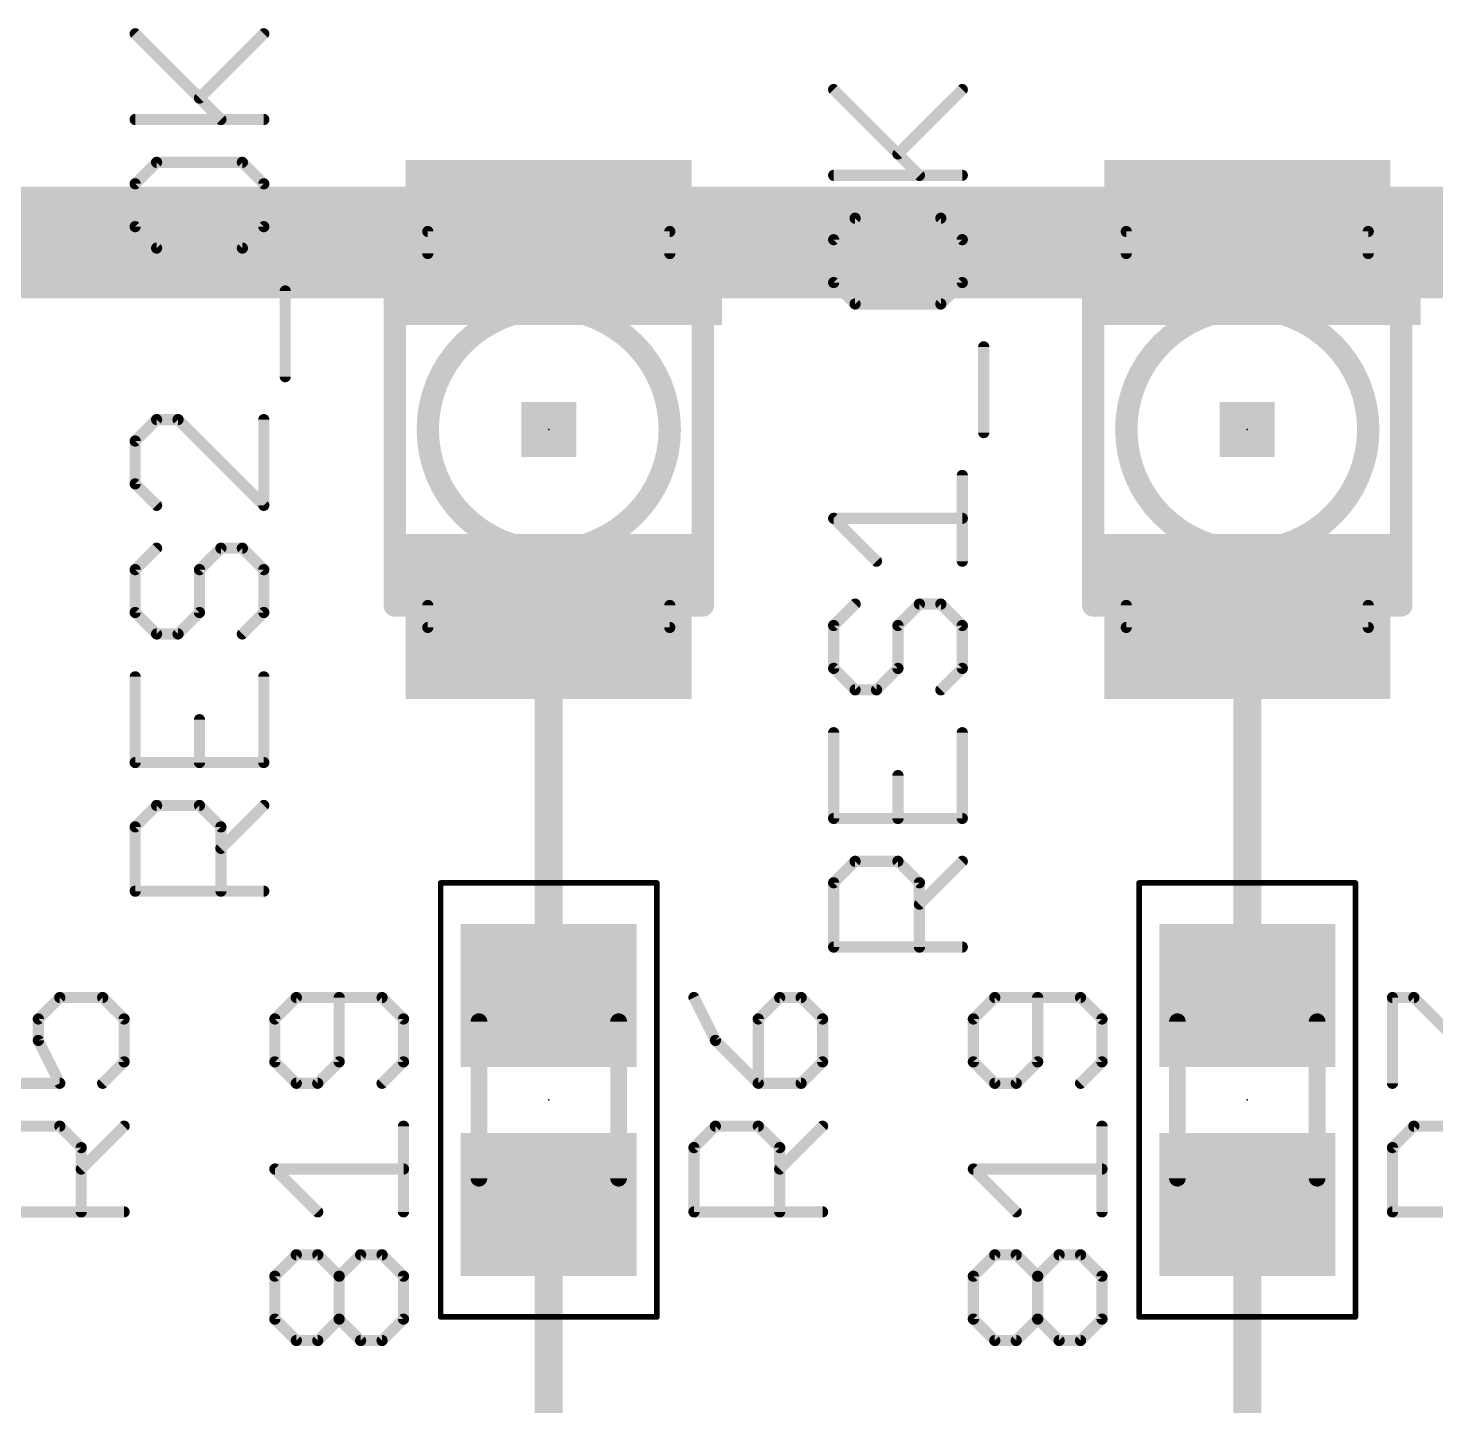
# Model space of a CAD drawing. Extents: x 2.5 to 78.6, y 0 to 52.1.
# Drawn here: x 23.46 to 36.26, y 11.95 to 24.48 of the extents above; entities that cross this region are included whole.
import ezdxf

# ---------------------------------------------------------------- set-up
doc = ezdxf.new("R2010")
doc.units = 0
for name, color, linetype in [('1', 22, 'CONTINUOUS'), ('21', 253, 'CONTINUOUS'), ('23', 7, 'CONTINUOUS'), ('25', 253, 'CONTINUOUS'), ('27', 253, 'CONTINUOUS'), ('39', 22, 'CONTINUOUS'), ('51', 253, 'CONTINUOUS')]:
    doc.layers.add(name, color=color, linetype=linetype)

# ---------------------------------------------------------------- blocks, each defined once
blk = doc.blocks.new('RECT')
blk.add_solid([(-0.5, -0.5), (0.5, -0.5), (-0.5, 0.5), (0.5, 0.5)])

msp = doc.modelspace()

# ---------------------------------------------------------------- linework, layer by layer
at = {"layer": '1'}
for points, const_width in [([(28.194, 22.528), (21.844, 22.528)], 1.016), ([(34.544, 22.528), (28.194, 22.528)], 1.016), ([(40.894, 22.528), (34.544, 22.528)], 1.016), ([(28.194, 19.128), (28.194, 15.682)], 0.254), ([(34.544, 19.128), (34.544, 15.682)], 0.254), ([(28.194, 13.782), (28.194, 9.652)], 0.254), ([(34.544, 13.782), (34.544, 9.652)], 0.254)]:
    msp.add_lwpolyline(points, dxfattribs=dict(at, const_width=const_width))
for points, const_width in [([(28.194, 22.782, 1), (28.194, 22.274)], 0.508), ([(28.194, 22.274, 1), (28.194, 22.782)], 0.508), ([(34.544, 22.782, 1), (34.544, 22.274)], 0.508), ([(34.544, 22.274, 1), (34.544, 22.782)], 0.508), ([(28.2575, 19.128, 1), (28.1305, 19.128)], 0.127), ([(34.6075, 19.128, 1), (34.4805, 19.128)], 0.127), ([(28.1305, 15.682, 1), (28.2575, 15.682)], 0.127), ([(34.4805, 15.682, 1), (34.6075, 15.682)], 0.127), ([(28.2575, 13.782, 1), (28.1305, 13.782)], 0.127), ([(34.6075, 13.782, 1), (34.4805, 13.782)], 0.127)]:
    msp.add_lwpolyline(points, format="xyb", dxfattribs=dict(at, const_width=const_width))
at = {"layer": '23'}
for p in [(28.194, 20.828), (34.544, 20.828), (28.194, 14.732), (34.544, 14.732)]:
    msp.add_point(p, dxfattribs=at)
at = {"layer": '25', "const_width": 0.1016}
for points in [[(25.2134, 23.6464), (24.4338, 24.426)], [(25.0185, 23.8413), (25.6032, 24.426)], [(31.5634, 23.1384), (30.7838, 23.918)], [(31.3685, 23.3333), (31.9532, 23.918)], [(24.4338, 23.6464), (25.6032, 23.6464)], [(24.6287, 23.2566), (24.4338, 23.0617)], [(25.4083, 23.2566), (24.6287, 23.2566)], [(25.6032, 23.0617), (25.4083, 23.2566)], [(30.7838, 23.1384), (31.9532, 23.1384)], [(24.4338, 23.0617), (24.4338, 22.6719)], [(25.6032, 22.6719), (25.6032, 23.0617)], [(30.9787, 22.7486), (30.7838, 22.5537)], [(31.7583, 22.7486), (30.9787, 22.7486)], [(31.9532, 22.5537), (31.7583, 22.7486)], [(24.4338, 22.6719), (24.6287, 22.477)], [(25.4083, 22.477), (25.6032, 22.6719)], [(24.6287, 22.477), (25.4083, 22.477)], [(30.7838, 22.5537), (30.7838, 22.1639)], [(31.9532, 22.1639), (31.9532, 22.5537)], [(30.7838, 22.1639), (30.9787, 21.969)], [(31.7583, 21.969), (31.9532, 22.1639)], [(25.7981, 21.3076), (25.7981, 22.0872)], [(30.9787, 21.969), (31.7583, 21.969)], [(32.1481, 20.7996), (32.1481, 21.5792)], [(24.6287, 20.9178), (24.4338, 20.7229)], [(24.8236, 20.9178), (24.6287, 20.9178)], [(25.6032, 20.1382), (24.8236, 20.9178)], [(25.6032, 20.9178), (25.6032, 20.1382)], [(24.4338, 20.7229), (24.4338, 20.3331)], [(24.4338, 20.3331), (24.6287, 20.1382)], [(31.9532, 19.6302), (31.9532, 20.4098)], [(31.1736, 19.6302), (30.7838, 20.02)], [(30.7838, 20.02), (31.9532, 20.02)], [(24.6287, 19.7484), (24.4338, 19.5535)], [(25.0185, 19.5535), (25.2134, 19.7484)], [(25.2134, 19.7484), (25.4083, 19.7484)], [(25.4083, 19.7484), (25.6032, 19.5535)], [(24.4338, 19.5535), (24.4338, 19.1637)], [(25.0185, 19.1637), (25.0185, 19.5535)], [(25.6032, 19.5535), (25.6032, 19.1637)], [(24.4338, 19.1637), (24.6287, 18.9688)], [(24.8236, 18.9688), (25.0185, 19.1637)], [(25.6032, 19.1637), (25.4083, 18.9688)], [(30.9787, 19.2404), (30.7838, 19.0455)], [(31.3685, 19.0455), (31.5634, 19.2404)], [(31.5634, 19.2404), (31.7583, 19.2404)], [(31.7583, 19.2404), (31.9532, 19.0455)], [(30.7838, 19.0455), (30.7838, 18.6557)], [(31.3685, 18.6557), (31.3685, 19.0455)], [(31.9532, 19.0455), (31.9532, 18.6557)], [(24.6287, 18.9688), (24.8236, 18.9688)], [(30.7838, 18.6557), (30.9787, 18.4608)], [(31.1736, 18.4608), (31.3685, 18.6557)], [(31.9532, 18.6557), (31.7583, 18.4608)], [(24.4338, 18.579), (24.4338, 17.7994)], [(25.6032, 17.7994), (25.6032, 18.579)], [(30.9787, 18.4608), (31.1736, 18.4608)], [(25.0185, 17.7994), (25.0185, 18.1892)], [(30.7838, 18.071), (30.7838, 17.2914)], [(31.9532, 17.2914), (31.9532, 18.071)], [(24.4338, 17.7994), (25.6032, 17.7994)], [(31.3685, 17.2914), (31.3685, 17.6812)], [(24.4338, 17.2147), (24.6287, 17.4096)], [(24.6287, 17.4096), (25.0185, 17.4096)], [(25.0185, 17.4096), (25.2134, 17.2147)], [(25.2134, 17.0198), (25.6032, 17.4096)], [(30.7838, 17.2914), (31.9532, 17.2914)], [(24.4338, 16.63), (24.4338, 17.2147)], [(25.2134, 17.2147), (25.2134, 16.63)], [(30.7838, 16.7067), (30.9787, 16.9016)], [(30.9787, 16.9016), (31.3685, 16.9016)], [(31.3685, 16.9016), (31.5634, 16.7067)], [(31.5634, 16.5118), (31.9532, 16.9016)], [(25.6032, 16.63), (24.4338, 16.63)], [(30.7838, 16.122), (30.7838, 16.7067)], [(31.5634, 16.7067), (31.5634, 16.122)], [(31.9532, 16.122), (30.7838, 16.122)], [(23.5536, 15.4681), (23.7485, 15.663)], [(23.7485, 15.663), (24.1383, 15.663)], [(24.1383, 15.663), (24.3332, 15.4681)], [(29.5138, 15.663), (29.7087, 15.2732)], [(30.2934, 15.663), (30.0985, 15.4681)], [(30.4883, 15.663), (30.2934, 15.663)], [(30.6832, 15.4681), (30.4883, 15.663)], [(35.8638, 14.8834), (35.8638, 15.663)], [(35.8638, 15.663), (36.0587, 15.663)], [(36.0587, 15.663), (36.8383, 14.8834)], [(23.5536, 15.2732), (23.5536, 15.4681)], [(24.3332, 15.4681), (24.3332, 15.0783)], [(30.0985, 15.4681), (30.0985, 14.8834)], [(30.6832, 15.0783), (30.6832, 15.4681)], [(23.7485, 14.8834), (23.5536, 15.2732)], [(29.7087, 15.2732), (30.0985, 14.8834)], [(24.3332, 15.0783), (24.1383, 14.8834)], [(30.4883, 14.8834), (30.6832, 15.0783)], [(23.1638, 14.8834), (23.7485, 14.8834)], [(30.0985, 14.8834), (30.4883, 14.8834)], [(23.3587, 14.4936), (23.7485, 14.4936)], [(23.7485, 14.4936), (23.9434, 14.2987)], [(23.9434, 14.1038), (24.3332, 14.4936)], [(29.5138, 14.2987), (29.7087, 14.4936)], [(29.7087, 14.4936), (30.0985, 14.4936)], [(30.0985, 14.4936), (30.2934, 14.2987)], [(30.2934, 14.1038), (30.6832, 14.4936)], [(35.8638, 14.2987), (36.0587, 14.4936)], [(36.0587, 14.4936), (36.4485, 14.4936)], [(23.9434, 14.2987), (23.9434, 13.714)], [(29.5138, 13.714), (29.5138, 14.2987)], [(30.2934, 14.2987), (30.2934, 13.714)], [(35.8638, 13.714), (35.8638, 14.2987)], [(24.3332, 13.714), (23.1638, 13.714)], [(30.6832, 13.714), (29.5138, 13.714)], [(37.0332, 13.714), (35.8638, 13.714)]]:
    msp.add_lwpolyline(points, dxfattribs=at)
at = {"layer": '25', "const_width": 0.0508}
for points in [[(24.4518, 24.4439, 1), (24.4158, 24.408)], [(25.6212, 24.408, 1), (25.5852, 24.4439)], [(30.8018, 23.9359, 1), (30.7658, 23.9)], [(31.9712, 23.9, 1), (31.9352, 23.9359)], [(25.0005, 23.8592, 1), (25.0365, 23.8233)], [(24.4338, 23.6718, 1), (24.4338, 23.621)], [(25.1954, 23.6284, 1), (25.2314, 23.6643)], [(25.6032, 23.621, 1), (25.6032, 23.6718)], [(24.6287, 23.282, 1), (24.6287, 23.2312)], [(24.6467, 23.2386, 1), (24.6107, 23.2745)], [(25.4263, 23.2745, 1), (25.3903, 23.2386)], [(25.4083, 23.2312, 1), (25.4083, 23.282)], [(31.3505, 23.3512, 1), (31.3865, 23.3153)], [(30.7838, 23.1638, 1), (30.7838, 23.113)], [(31.5454, 23.1204, 1), (31.5814, 23.1563)], [(31.9532, 23.113, 1), (31.9532, 23.1638)], [(24.4592, 23.0617, 1), (24.4084, 23.0617)], [(24.4158, 23.0796, 1), (24.4518, 23.0437)], [(25.6286, 23.0617, 1), (25.5778, 23.0617)], [(25.5852, 23.0437, 1), (25.6212, 23.0796)], [(30.9787, 22.774, 1), (30.9787, 22.7232)], [(30.9967, 22.7306, 1), (30.9607, 22.7665)], [(31.7763, 22.7665, 1), (31.7403, 22.7306)], [(31.7583, 22.7232, 1), (31.7583, 22.774)], [(24.4518, 22.6898, 1), (24.4158, 22.6539)], [(24.4084, 22.6719, 1), (24.4592, 22.6719)], [(25.5778, 22.6719, 1), (25.6286, 22.6719)], [(25.6212, 22.6539, 1), (25.5852, 22.6898)], [(24.6287, 22.5024, 1), (24.6287, 22.4516)], [(25.4083, 22.4516, 1), (25.4083, 22.5024)], [(30.8092, 22.5537, 1), (30.7584, 22.5537)], [(30.7658, 22.5716, 1), (30.8018, 22.5357)], [(31.9786, 22.5537, 1), (31.9278, 22.5537)], [(31.9352, 22.5357, 1), (31.9712, 22.5716)], [(24.6107, 22.459, 1), (24.6467, 22.495)], [(25.3903, 22.495, 1), (25.4263, 22.459)], [(30.8018, 22.1818, 1), (30.7658, 22.1459)], [(30.7584, 22.1639, 1), (30.8092, 22.1639)], [(31.9278, 22.1639, 1), (31.9786, 22.1639)], [(31.9712, 22.1459, 1), (31.9352, 22.1818)], [(25.8235, 22.0872, 1), (25.7727, 22.0872)], [(30.9787, 21.9944, 1), (30.9787, 21.9436)], [(30.9607, 21.951, 1), (30.9967, 21.987)], [(31.7403, 21.987, 1), (31.7763, 21.951)], [(31.7583, 21.9436, 1), (31.7583, 21.9944)], [(32.1735, 21.5792, 1), (32.1227, 21.5792)], [(25.7727, 21.3076, 1), (25.8235, 21.3076)], [(24.6287, 20.9432, 1), (24.6287, 20.8924)], [(24.6467, 20.8998, 1), (24.6107, 20.9358)], [(24.8416, 20.9358, 1), (24.8056, 20.8998)], [(24.8236, 20.8924, 1), (24.8236, 20.9432)], [(25.6286, 20.9178, 1), (25.5778, 20.9178)], [(24.4158, 20.7409, 1), (24.4518, 20.7049)], [(24.4592, 20.7229, 1), (24.4084, 20.7229)], [(32.1227, 20.7996, 1), (32.1735, 20.7996)], [(24.4518, 20.3511, 1), (24.4158, 20.3151)], [(24.4084, 20.3331, 1), (24.4592, 20.3331)], [(31.9786, 20.4098, 1), (31.9278, 20.4098)], [(24.6107, 20.1202, 1), (24.6467, 20.1562)], [(25.5778, 20.1382, 1), (25.6286, 20.1382)], [(25.5852, 20.1202, 1), (25.6212, 20.1562)], [(30.8018, 20.038, 1), (30.7658, 20.002)], [(30.7838, 20.0454, 1), (30.7838, 19.9946)], [(31.9532, 19.9946, 1), (31.9532, 20.0454)], [(24.6467, 19.7304, 1), (24.6107, 19.7664)], [(25.2134, 19.7738, 1), (25.2134, 19.723)], [(25.2314, 19.7304, 1), (25.1954, 19.7664)], [(25.4263, 19.7664, 1), (25.3903, 19.7304)], [(25.4083, 19.723, 1), (25.4083, 19.7738)], [(24.4158, 19.5715, 1), (24.4518, 19.5355)], [(24.4592, 19.5535, 1), (24.4084, 19.5535)], [(25.0005, 19.5715, 1), (25.0365, 19.5355)], [(25.0439, 19.5535, 1), (24.9931, 19.5535)], [(25.6286, 19.5535, 1), (25.5778, 19.5535)], [(25.5852, 19.5355, 1), (25.6212, 19.5715)], [(31.1556, 19.6122, 1), (31.1916, 19.6482)], [(31.9278, 19.6302, 1), (31.9786, 19.6302)], [(24.4518, 19.1817, 1), (24.4158, 19.1457)], [(25.0365, 19.1457, 1), (25.0005, 19.1817)], [(25.6212, 19.1457, 1), (25.5852, 19.1817)], [(30.9967, 19.2224, 1), (30.9607, 19.2584)], [(31.5634, 19.2658, 1), (31.5634, 19.215)], [(31.5814, 19.2224, 1), (31.5454, 19.2584)], [(31.7763, 19.2584, 1), (31.7403, 19.2224)], [(31.7583, 19.215, 1), (31.7583, 19.2658)], [(24.4084, 19.1637, 1), (24.4592, 19.1637)], [(24.9931, 19.1637, 1), (25.0439, 19.1637)], [(25.5778, 19.1637, 1), (25.6286, 19.1637)], [(30.7658, 19.0635, 1), (30.8018, 19.0275)], [(30.8092, 19.0455, 1), (30.7584, 19.0455)], [(31.3505, 19.0635, 1), (31.3865, 19.0275)], [(31.3939, 19.0455, 1), (31.3431, 19.0455)], [(31.9786, 19.0455, 1), (31.9278, 19.0455)], [(31.9352, 19.0275, 1), (31.9712, 19.0635)], [(24.6287, 18.9942, 1), (24.6287, 18.9434)], [(24.6107, 18.9508, 1), (24.6467, 18.9868)], [(24.8056, 18.9868, 1), (24.8416, 18.9508)], [(24.8236, 18.9434, 1), (24.8236, 18.9942)], [(25.3903, 18.9868, 1), (25.4263, 18.9508)], [(30.8018, 18.6737, 1), (30.7658, 18.6377)], [(31.3865, 18.6377, 1), (31.3505, 18.6737)], [(31.9712, 18.6377, 1), (31.9352, 18.6737)], [(24.4592, 18.579, 1), (24.4084, 18.579)], [(25.6286, 18.579, 1), (25.5778, 18.579)], [(30.7584, 18.6557, 1), (30.8092, 18.6557)], [(31.3431, 18.6557, 1), (31.3939, 18.6557)], [(31.9278, 18.6557, 1), (31.9786, 18.6557)], [(30.9787, 18.4862, 1), (30.9787, 18.4354)], [(30.9607, 18.4428, 1), (30.9967, 18.4788)], [(31.1556, 18.4788, 1), (31.1916, 18.4428)], [(31.1736, 18.4354, 1), (31.1736, 18.4862)], [(31.7403, 18.4788, 1), (31.7763, 18.4428)], [(25.0439, 18.1892, 1), (24.9931, 18.1892)], [(30.8092, 18.071, 1), (30.7584, 18.071)], [(31.9786, 18.071, 1), (31.9278, 18.071)], [(24.4338, 17.8248, 1), (24.4338, 17.774)], [(24.4084, 17.7994, 1), (24.4592, 17.7994)], [(24.9931, 17.7994, 1), (25.0439, 17.7994)], [(25.5778, 17.7994, 1), (25.6286, 17.7994)], [(25.6032, 17.774, 1), (25.6032, 17.8248)], [(31.3939, 17.6812, 1), (31.3431, 17.6812)], [(24.6287, 17.435, 1), (24.6287, 17.3842)], [(24.6467, 17.3916, 1), (24.6107, 17.4276)], [(25.0365, 17.4276, 1), (25.0005, 17.3916)], [(25.0185, 17.3842, 1), (25.0185, 17.435)], [(25.6212, 17.3916, 1), (25.5852, 17.4276)], [(30.7838, 17.3168, 1), (30.7838, 17.266)], [(30.7584, 17.2914, 1), (30.8092, 17.2914)], [(31.3431, 17.2914, 1), (31.3939, 17.2914)], [(31.9278, 17.2914, 1), (31.9786, 17.2914)], [(31.9532, 17.266, 1), (31.9532, 17.3168)], [(24.4158, 17.2327, 1), (24.4518, 17.1967)], [(24.4592, 17.2147, 1), (24.4084, 17.2147)], [(25.2388, 17.2147, 1), (25.188, 17.2147)], [(25.1954, 17.1967, 1), (25.2314, 17.2327)], [(25.1954, 17.0378, 1), (25.2314, 17.0018)], [(30.9787, 16.927, 1), (30.9787, 16.8762)], [(30.9967, 16.8836, 1), (30.9607, 16.9196)], [(31.3865, 16.9196, 1), (31.3505, 16.8836)], [(31.3685, 16.8762, 1), (31.3685, 16.927)], [(31.9712, 16.8836, 1), (31.9352, 16.9196)], [(24.4338, 16.6554, 1), (24.4338, 16.6046)], [(24.4084, 16.63, 1), (24.4592, 16.63)], [(25.188, 16.63, 1), (25.2388, 16.63)], [(25.6032, 16.6046, 1), (25.6032, 16.6554)], [(30.7658, 16.7247, 1), (30.8018, 16.6887)], [(30.8092, 16.7067, 1), (30.7584, 16.7067)], [(31.5888, 16.7067, 1), (31.538, 16.7067)], [(31.5454, 16.6887, 1), (31.5814, 16.7247)], [(31.5454, 16.5298, 1), (31.5814, 16.4938)], [(30.7838, 16.1474, 1), (30.7838, 16.0966)], [(30.7584, 16.122, 1), (30.8092, 16.122)], [(31.538, 16.122, 1), (31.5888, 16.122)], [(31.9532, 16.0966, 1), (31.9532, 16.1474)], [(23.7485, 15.6884, 1), (23.7485, 15.6376)], [(23.7665, 15.645, 1), (23.7305, 15.681)], [(24.1563, 15.681, 1), (24.1203, 15.645)], [(24.1383, 15.6376, 1), (24.1383, 15.6884)], [(29.5365, 15.6744, 1), (29.4911, 15.6516)], [(30.2934, 15.6884, 1), (30.2934, 15.6376)], [(30.3114, 15.645, 1), (30.2754, 15.681)], [(30.5063, 15.681, 1), (30.4703, 15.645)], [(30.4883, 15.6376, 1), (30.4883, 15.6884)], [(35.8892, 15.663, 1), (35.8384, 15.663)], [(35.8638, 15.6884, 1), (35.8638, 15.6376)], [(36.0767, 15.681, 1), (36.0407, 15.645)], [(36.0587, 15.6376, 1), (36.0587, 15.6884)], [(23.5356, 15.4861, 1), (23.5716, 15.4501)], [(23.579, 15.4681, 1), (23.5282, 15.4681)], [(24.3586, 15.4681, 1), (24.3078, 15.4681)], [(24.3152, 15.4501, 1), (24.3512, 15.4861)], [(30.0805, 15.4861, 1), (30.1165, 15.4501)], [(30.1239, 15.4681, 1), (30.0731, 15.4681)], [(30.7086, 15.4681, 1), (30.6578, 15.4681)], [(30.6652, 15.4501, 1), (30.7012, 15.4861)], [(23.5763, 15.2846, 1), (23.5309, 15.2618)], [(23.5282, 15.2732, 1), (23.579, 15.2732)], [(29.7267, 15.2912, 1), (29.6907, 15.2552)], [(29.686, 15.2618, 1), (29.7314, 15.2846)], [(24.3078, 15.0783, 1), (24.3586, 15.0783)], [(24.3512, 15.0603, 1), (24.3152, 15.0963)], [(30.6578, 15.0783, 1), (30.7086, 15.0783)], [(30.7012, 15.0603, 1), (30.6652, 15.0963)], [(23.7258, 14.872, 1), (23.7712, 14.8948)], [(23.7485, 14.858, 1), (23.7485, 14.9088)], [(24.1203, 14.9014, 1), (24.1563, 14.8654)], [(30.0985, 14.9088, 1), (30.0985, 14.858)], [(30.0731, 14.8834, 1), (30.1239, 14.8834)], [(30.0805, 14.8654, 1), (30.1165, 14.9014)], [(30.4703, 14.9014, 1), (30.5063, 14.8654)], [(30.4883, 14.858, 1), (30.4883, 14.9088)], [(35.8384, 14.8834, 1), (35.8892, 14.8834)], [(23.7665, 14.5116, 1), (23.7305, 14.4756)], [(23.7485, 14.4682, 1), (23.7485, 14.519)], [(24.3512, 14.4756, 1), (24.3152, 14.5116)], [(29.7087, 14.519, 1), (29.7087, 14.4682)], [(29.7267, 14.4756, 1), (29.6907, 14.5116)], [(30.1165, 14.5116, 1), (30.0805, 14.4756)], [(30.0985, 14.4682, 1), (30.0985, 14.519)], [(30.7012, 14.4756, 1), (30.6652, 14.5116)], [(36.0587, 14.519, 1), (36.0587, 14.4682)], [(36.0767, 14.4756, 1), (36.0407, 14.5116)], [(23.9688, 14.2987, 1), (23.918, 14.2987)], [(23.9254, 14.2807, 1), (23.9614, 14.3167)], [(29.4958, 14.3167, 1), (29.5318, 14.2807)], [(29.5392, 14.2987, 1), (29.4884, 14.2987)], [(30.3188, 14.2987, 1), (30.268, 14.2987)], [(30.2754, 14.2807, 1), (30.3114, 14.3167)], [(35.8458, 14.3167, 1), (35.8818, 14.2807)], [(35.8892, 14.2987, 1), (35.8384, 14.2987)], [(23.9254, 14.1218, 1), (23.9614, 14.0858)], [(30.2754, 14.1218, 1), (30.3114, 14.0858)], [(23.918, 13.714, 1), (23.9688, 13.714)], [(24.3332, 13.6886, 1), (24.3332, 13.7394)], [(29.5138, 13.7394, 1), (29.5138, 13.6886)], [(29.4884, 13.714, 1), (29.5392, 13.714)], [(30.268, 13.714, 1), (30.3188, 13.714)], [(30.6832, 13.6886, 1), (30.6832, 13.7394)], [(35.8638, 13.7394, 1), (35.8638, 13.6886)], [(35.8384, 13.714, 1), (35.8892, 13.714)]]:
    msp.add_lwpolyline(points, format="xyb", dxfattribs=at)
at = {"layer": '27', "const_width": 0.1016}
for points in [[(25.8987, 15.663), (25.7038, 15.4681)], [(26.6783, 15.663), (25.8987, 15.663)], [(26.2885, 15.0783), (26.2885, 15.663)], [(26.8732, 15.4681), (26.6783, 15.663)], [(32.2487, 15.663), (32.0538, 15.4681)], [(33.0283, 15.663), (32.2487, 15.663)], [(32.6385, 15.0783), (32.6385, 15.663)], [(33.2232, 15.4681), (33.0283, 15.663)], [(25.7038, 15.4681), (25.7038, 15.0783)], [(26.8732, 15.0783), (26.8732, 15.4681)], [(32.0538, 15.4681), (32.0538, 15.0783)], [(33.2232, 15.0783), (33.2232, 15.4681)], [(25.7038, 15.0783), (25.8987, 14.8834)], [(26.0936, 14.8834), (26.2885, 15.0783)], [(26.6783, 14.8834), (26.8732, 15.0783)], [(32.0538, 15.0783), (32.2487, 14.8834)], [(32.4436, 14.8834), (32.6385, 15.0783)], [(33.0283, 14.8834), (33.2232, 15.0783)], [(25.8987, 14.8834), (26.0936, 14.8834)], [(32.2487, 14.8834), (32.4436, 14.8834)], [(26.8732, 13.714), (26.8732, 14.4936)], [(33.2232, 13.714), (33.2232, 14.4936)], [(26.0936, 13.714), (25.7038, 14.1038)], [(25.7038, 14.1038), (26.8732, 14.1038)], [(32.4436, 13.714), (32.0538, 14.1038)], [(32.0538, 14.1038), (33.2232, 14.1038)], [(25.7038, 13.1293), (25.8987, 13.3242)], [(25.8987, 13.3242), (26.0936, 13.3242)], [(26.0936, 13.3242), (26.2885, 13.1293)], [(26.2885, 13.1293), (26.4834, 13.3242)], [(26.4834, 13.3242), (26.6783, 13.3242)], [(26.6783, 13.3242), (26.8732, 13.1293)], [(32.0538, 13.1293), (32.2487, 13.3242)], [(32.2487, 13.3242), (32.4436, 13.3242)], [(32.4436, 13.3242), (32.6385, 13.1293)], [(32.6385, 13.1293), (32.8334, 13.3242)], [(32.8334, 13.3242), (33.0283, 13.3242)], [(33.0283, 13.3242), (33.2232, 13.1293)], [(25.7038, 12.7395), (25.7038, 13.1293)], [(26.2885, 12.7395), (26.2885, 13.1293)], [(26.8732, 13.1293), (26.8732, 12.7395)], [(32.0538, 12.7395), (32.0538, 13.1293)], [(32.6385, 12.7395), (32.6385, 13.1293)], [(33.2232, 13.1293), (33.2232, 12.7395)], [(25.8987, 12.5446), (25.7038, 12.7395)], [(26.2885, 12.7395), (26.0936, 12.5446)], [(26.4834, 12.5446), (26.2885, 12.7395)], [(26.8732, 12.7395), (26.6783, 12.5446)], [(32.2487, 12.5446), (32.0538, 12.7395)], [(32.6385, 12.7395), (32.4436, 12.5446)], [(32.8334, 12.5446), (32.6385, 12.7395)], [(33.2232, 12.7395), (33.0283, 12.5446)], [(26.0936, 12.5446), (25.8987, 12.5446)], [(26.6783, 12.5446), (26.4834, 12.5446)], [(32.4436, 12.5446), (32.2487, 12.5446)], [(33.0283, 12.5446), (32.8334, 12.5446)]]:
    msp.add_lwpolyline(points, dxfattribs=at)
at = {"layer": '27', "const_width": 0.0508}
for points in [[(25.8987, 15.6884, 1), (25.8987, 15.6376)], [(25.9167, 15.645, 1), (25.8807, 15.681)], [(26.3139, 15.663, 1), (26.2631, 15.663)], [(26.6963, 15.681, 1), (26.6603, 15.645)], [(26.6783, 15.6376, 1), (26.6783, 15.6884)], [(32.2487, 15.6884, 1), (32.2487, 15.6376)], [(32.2667, 15.645, 1), (32.2307, 15.681)], [(32.6639, 15.663, 1), (32.6131, 15.663)], [(33.0463, 15.681, 1), (33.0103, 15.645)], [(33.0283, 15.6376, 1), (33.0283, 15.6884)], [(25.6858, 15.4861, 1), (25.7218, 15.4501)], [(25.7292, 15.4681, 1), (25.6784, 15.4681)], [(26.8986, 15.4681, 1), (26.8478, 15.4681)], [(26.8552, 15.4501, 1), (26.8912, 15.4861)], [(32.0358, 15.4861, 1), (32.0718, 15.4501)], [(32.0792, 15.4681, 1), (32.0284, 15.4681)], [(33.2486, 15.4681, 1), (33.1978, 15.4681)], [(33.2052, 15.4501, 1), (33.2412, 15.4861)], [(25.7218, 15.0963, 1), (25.6858, 15.0603)], [(25.6784, 15.0783, 1), (25.7292, 15.0783)], [(26.2631, 15.0783, 1), (26.3139, 15.0783)], [(26.3065, 15.0603, 1), (26.2705, 15.0963)], [(26.8478, 15.0783, 1), (26.8986, 15.0783)], [(26.8912, 15.0603, 1), (26.8552, 15.0963)], [(32.0718, 15.0963, 1), (32.0358, 15.0603)], [(32.0284, 15.0783, 1), (32.0792, 15.0783)], [(32.6131, 15.0783, 1), (32.6639, 15.0783)], [(32.6565, 15.0603, 1), (32.6205, 15.0963)], [(33.1978, 15.0783, 1), (33.2486, 15.0783)], [(33.2412, 15.0603, 1), (33.2052, 15.0963)], [(25.8987, 14.9088, 1), (25.8987, 14.858)], [(25.8807, 14.8654, 1), (25.9167, 14.9014)], [(26.0756, 14.9014, 1), (26.1116, 14.8654)], [(26.0936, 14.858, 1), (26.0936, 14.9088)], [(26.6603, 14.9014, 1), (26.6963, 14.8654)], [(32.2487, 14.9088, 1), (32.2487, 14.858)], [(32.2307, 14.8654, 1), (32.2667, 14.9014)], [(32.4256, 14.9014, 1), (32.4616, 14.8654)], [(32.4436, 14.858, 1), (32.4436, 14.9088)], [(33.0103, 14.9014, 1), (33.0463, 14.8654)], [(26.8986, 14.4936, 1), (26.8478, 14.4936)], [(33.2486, 14.4936, 1), (33.1978, 14.4936)], [(25.7218, 14.1218, 1), (25.6858, 14.0858)], [(25.7038, 14.1292, 1), (25.7038, 14.0784)], [(26.8732, 14.0784, 1), (26.8732, 14.1292)], [(32.0718, 14.1218, 1), (32.0358, 14.0858)], [(32.0538, 14.1292, 1), (32.0538, 14.0784)], [(33.2232, 14.0784, 1), (33.2232, 14.1292)], [(26.0756, 13.696, 1), (26.1116, 13.732)], [(26.8478, 13.714, 1), (26.8986, 13.714)], [(32.4256, 13.696, 1), (32.4616, 13.732)], [(33.1978, 13.714, 1), (33.2486, 13.714)], [(25.8987, 13.3496, 1), (25.8987, 13.2988)], [(25.9167, 13.3062, 1), (25.8807, 13.3422)], [(26.1116, 13.3422, 1), (26.0756, 13.3062)], [(26.0936, 13.2988, 1), (26.0936, 13.3496)], [(26.4834, 13.3496, 1), (26.4834, 13.2988)], [(26.5014, 13.3062, 1), (26.4654, 13.3422)], [(26.6963, 13.3422, 1), (26.6603, 13.3062)], [(26.6783, 13.2988, 1), (26.6783, 13.3496)], [(32.2487, 13.3496, 1), (32.2487, 13.2988)], [(32.2667, 13.3062, 1), (32.2307, 13.3422)], [(32.4616, 13.3422, 1), (32.4256, 13.3062)], [(32.4436, 13.2988, 1), (32.4436, 13.3496)], [(32.8334, 13.3496, 1), (32.8334, 13.2988)], [(32.8514, 13.3062, 1), (32.8154, 13.3422)], [(33.0463, 13.3422, 1), (33.0103, 13.3062)], [(33.0283, 13.2988, 1), (33.0283, 13.3496)], [(25.6858, 13.1473, 1), (25.7218, 13.1113)], [(25.7292, 13.1293, 1), (25.6784, 13.1293)], [(26.2705, 13.1473, 1), (26.3065, 13.1113)], [(26.3139, 13.1293, 1), (26.2631, 13.1293)], [(26.2705, 13.1113, 1), (26.3065, 13.1473)], [(26.8986, 13.1293, 1), (26.8478, 13.1293)], [(26.8552, 13.1113, 1), (26.8912, 13.1473)], [(32.0358, 13.1473, 1), (32.0718, 13.1113)], [(32.0792, 13.1293, 1), (32.0284, 13.1293)], [(32.6205, 13.1473, 1), (32.6565, 13.1113)], [(32.6639, 13.1293, 1), (32.6131, 13.1293)], [(32.6205, 13.1113, 1), (32.6565, 13.1473)], [(33.2486, 13.1293, 1), (33.1978, 13.1293)], [(33.2052, 13.1113, 1), (33.2412, 13.1473)], [(25.7218, 12.7575, 1), (25.6858, 12.7215)], [(25.6784, 12.7395, 1), (25.7292, 12.7395)], [(26.3065, 12.7575, 1), (26.2705, 12.7215)], [(26.2631, 12.7395, 1), (26.3139, 12.7395)], [(26.3065, 12.7215, 1), (26.2705, 12.7575)], [(26.8478, 12.7395, 1), (26.8986, 12.7395)], [(26.8912, 12.7215, 1), (26.8552, 12.7575)], [(32.0718, 12.7575, 1), (32.0358, 12.7215)], [(32.0284, 12.7395, 1), (32.0792, 12.7395)], [(32.6565, 12.7575, 1), (32.6205, 12.7215)], [(32.6131, 12.7395, 1), (32.6639, 12.7395)], [(32.6565, 12.7215, 1), (32.6205, 12.7575)], [(33.1978, 12.7395, 1), (33.2486, 12.7395)], [(33.2412, 12.7215, 1), (33.2052, 12.7575)], [(25.8987, 12.57, 1), (25.8987, 12.5192)], [(25.8807, 12.5266, 1), (25.9167, 12.5626)], [(26.0756, 12.5626, 1), (26.1116, 12.5266)], [(26.0936, 12.5192, 1), (26.0936, 12.57)], [(26.4834, 12.57, 1), (26.4834, 12.5192)], [(26.4654, 12.5266, 1), (26.5014, 12.5626)], [(26.6603, 12.5626, 1), (26.6963, 12.5266)], [(26.6783, 12.5192, 1), (26.6783, 12.57)], [(32.2487, 12.57, 1), (32.2487, 12.5192)], [(32.2307, 12.5266, 1), (32.2667, 12.5626)], [(32.4256, 12.5626, 1), (32.4616, 12.5266)], [(32.4436, 12.5192, 1), (32.4436, 12.57)], [(32.8334, 12.57, 1), (32.8334, 12.5192)], [(32.8154, 12.5266, 1), (32.8514, 12.5626)], [(33.0103, 12.5626, 1), (33.0463, 12.5266)], [(33.0283, 12.5192, 1), (33.0283, 12.57)]]:
    msp.add_lwpolyline(points, format="xyb", dxfattribs=at)
at = {"layer": '39', "const_width": 0.0508}
for points in [[(27.211, 12.759), (27.211, 16.705)], [(27.211, 16.705), (29.177, 16.705)], [(29.177, 16.705), (29.177, 12.759)], [(33.561, 12.759), (33.561, 16.705)], [(33.561, 16.705), (35.527, 16.705)], [(35.527, 16.705), (35.527, 12.759)], [(29.177, 12.759), (27.211, 12.759)], [(35.527, 12.759), (33.561, 12.759)]]:
    msp.add_lwpolyline(points, dxfattribs=at)
at = {"layer": '39', "const_width": 0.0254}
for points in [[(27.2237, 16.705, 1), (27.1983, 16.705)], [(27.211, 16.7177, 1), (27.211, 16.6923)], [(29.1897, 16.705, 1), (29.1643, 16.705)], [(29.177, 16.6923, 1), (29.177, 16.7177)], [(33.5737, 16.705, 1), (33.5483, 16.705)], [(33.561, 16.7177, 1), (33.561, 16.6923)], [(35.5397, 16.705, 1), (35.5143, 16.705)], [(35.527, 16.6923, 1), (35.527, 16.7177)], [(27.211, 12.7717, 1), (27.211, 12.7463)], [(27.1983, 12.759, 1), (27.2237, 12.759)], [(29.1643, 12.759, 1), (29.1897, 12.759)], [(29.177, 12.7463, 1), (29.177, 12.7717)], [(33.561, 12.7717, 1), (33.561, 12.7463)], [(33.5483, 12.759, 1), (33.5737, 12.759)], [(35.5143, 12.759, 1), (35.5397, 12.759)], [(35.527, 12.7463, 1), (35.527, 12.7717)]]:
    msp.add_lwpolyline(points, format="xyb", dxfattribs=at)
at = {"layer": '51'}
for points, const_width in [([(29.294, 22.628), (27.094, 22.628)], 0.1016), ([(27.094, 22.628), (27.094, 22.428)], 0.1016), ([(29.294, 22.428), (29.294, 22.628)], 0.1016), ([(35.644, 22.628), (33.444, 22.628)], 0.1016), ([(33.444, 22.628), (33.444, 22.428)], 0.1016), ([(35.644, 22.428), (35.644, 22.628)], 0.1016), ([(27.094, 22.428), (26.794, 22.428)], 0.2032), ([(26.794, 22.428), (26.794, 19.228)], 0.2032), ([(29.044, 22.428), (27.094, 22.428)], 0.2032), ([(29.294, 22.428), (29.044, 22.428)], 0.2032), ([(29.044, 22.428), (29.594, 21.878)], 0.2032), ([(29.594, 22.428), (29.294, 22.428)], 0.2032), ([(29.594, 21.878), (29.594, 22.428)], 0.2032), ([(33.444, 22.428), (33.144, 22.428)], 0.2032), ([(33.144, 22.428), (33.144, 19.228)], 0.2032), ([(35.394, 22.428), (33.444, 22.428)], 0.2032), ([(35.644, 22.428), (35.394, 22.428)], 0.2032), ([(35.394, 22.428), (35.944, 21.878)], 0.2032), ([(35.944, 22.428), (35.644, 22.428)], 0.2032), ([(35.944, 21.878), (35.944, 22.428)], 0.2032), ([(29.594, 19.228), (29.594, 21.878)], 0.2032), ([(35.944, 19.228), (35.944, 21.878)], 0.2032), ([(26.794, 19.228), (27.094, 19.228)], 0.2032), ([(27.094, 19.228), (29.294, 19.228)], 0.2032), ([(29.294, 19.228), (29.594, 19.228)], 0.2032), ([(33.144, 19.228), (33.444, 19.228)], 0.2032), ([(33.444, 19.228), (35.644, 19.228)], 0.2032), ([(35.644, 19.228), (35.944, 19.228)], 0.2032), ([(27.094, 19.028), (27.094, 19.228)], 0.1016), ([(29.294, 19.228), (29.294, 19.028)], 0.1016), ([(33.444, 19.028), (33.444, 19.228)], 0.1016), ([(35.644, 19.228), (35.644, 19.028)], 0.1016), ([(29.294, 19.028), (27.094, 19.028)], 0.1016), ([(35.644, 19.028), (33.444, 19.028)], 0.1016), ([(27.559, 14.0208), (27.559, 15.4432)], 0.1524), ([(28.829, 14.0208), (28.829, 15.4432)], 0.1524), ([(33.909, 14.0208), (33.909, 15.4432)], 0.1524), ([(35.179, 14.0208), (35.179, 15.4432)], 0.1524)]:
    msp.add_lwpolyline(points, dxfattribs=dict(at, const_width=const_width))
for points, const_width in [([(27.094, 22.6534, 1), (27.094, 22.6026)], 0.0508), ([(27.1194, 22.628, 1), (27.0686, 22.628)], 0.0508), ([(29.3194, 22.628, 1), (29.2686, 22.628)], 0.0508), ([(29.294, 22.6026, 1), (29.294, 22.6534)], 0.0508), ([(33.444, 22.6534, 1), (33.444, 22.6026)], 0.0508), ([(33.4694, 22.628, 1), (33.4186, 22.628)], 0.0508), ([(35.6694, 22.628, 1), (35.6186, 22.628)], 0.0508), ([(35.644, 22.6026, 1), (35.644, 22.6534)], 0.0508), ([(26.794, 22.4788, 1), (26.794, 22.3772)], 0.1016), ([(26.8448, 22.428, 1), (26.7432, 22.428)], 0.1016), ([(27.094, 22.4788, 1), (27.094, 22.3772)], 0.1016), ([(27.094, 22.3772, 1), (27.094, 22.4788)], 0.1016), ([(29.044, 22.4788, 1), (29.044, 22.3772)], 0.1016), ([(29.0799, 22.4639, 1), (29.0081, 22.3921)], 0.1016), ([(29.044, 22.3772, 1), (29.044, 22.4788)], 0.1016), ([(29.294, 22.4788, 1), (29.294, 22.3772)], 0.1016), ([(29.294, 22.3772, 1), (29.294, 22.4788)], 0.1016), ([(29.6448, 22.428, 1), (29.5432, 22.428)], 0.1016), ([(29.594, 22.3772, 1), (29.594, 22.4788)], 0.1016), ([(33.144, 22.4788, 1), (33.144, 22.3772)], 0.1016), ([(33.1948, 22.428, 1), (33.0932, 22.428)], 0.1016), ([(33.444, 22.4788, 1), (33.444, 22.3772)], 0.1016), ([(33.444, 22.3772, 1), (33.444, 22.4788)], 0.1016), ([(35.394, 22.4788, 1), (35.394, 22.3772)], 0.1016), ([(35.4299, 22.4639, 1), (35.3581, 22.3921)], 0.1016), ([(35.394, 22.3772, 1), (35.394, 22.4788)], 0.1016), ([(35.644, 22.4788, 1), (35.644, 22.3772)], 0.1016), ([(35.644, 22.3772, 1), (35.644, 22.4788)], 0.1016), ([(35.9948, 22.428, 1), (35.8932, 22.428)], 0.1016), ([(35.944, 22.3772, 1), (35.944, 22.4788)], 0.1016), ([(27.0686, 22.428, 1), (27.1194, 22.428)], 0.0508), ([(29.2686, 22.428, 1), (29.3194, 22.428)], 0.0508), ([(33.4186, 22.428, 1), (33.4694, 22.428)], 0.0508), ([(35.6186, 22.428, 1), (35.6694, 22.428)], 0.0508), ([(28.194, 19.728, 1), (28.194, 21.928, 1), (28.194, 19.728)], 0.2032), ([(34.544, 19.728, 1), (34.544, 21.928, 1), (34.544, 19.728)], 0.2032), ([(29.6448, 21.878, 1), (29.5432, 21.878)], 0.1016), ([(29.5432, 21.878, 1), (29.6448, 21.878)], 0.1016), ([(29.5581, 21.8421, 1), (29.6299, 21.9139)], 0.1016), ([(35.9948, 21.878, 1), (35.8932, 21.878)], 0.1016), ([(35.8932, 21.878, 1), (35.9948, 21.878)], 0.1016), ([(35.9081, 21.8421, 1), (35.9799, 21.9139)], 0.1016), ([(26.794, 19.2788, 1), (26.794, 19.1772)], 0.1016), ([(27.094, 19.2788, 1), (27.094, 19.1772)], 0.1016), ([(27.094, 19.1772, 1), (27.094, 19.2788)], 0.1016), ([(29.294, 19.2788, 1), (29.294, 19.1772)], 0.1016), ([(29.294, 19.1772, 1), (29.294, 19.2788)], 0.1016), ([(29.594, 19.1772, 1), (29.594, 19.2788)], 0.1016), ([(33.144, 19.2788, 1), (33.144, 19.1772)], 0.1016), ([(33.444, 19.2788, 1), (33.444, 19.1772)], 0.1016), ([(33.444, 19.1772, 1), (33.444, 19.2788)], 0.1016), ([(35.644, 19.2788, 1), (35.644, 19.1772)], 0.1016), ([(35.644, 19.1772, 1), (35.644, 19.2788)], 0.1016), ([(35.944, 19.1772, 1), (35.944, 19.2788)], 0.1016), ([(26.7432, 19.228, 1), (26.8448, 19.228)], 0.1016), ([(27.1194, 19.228, 1), (27.0686, 19.228)], 0.0508), ([(29.3194, 19.228, 1), (29.2686, 19.228)], 0.0508), ([(29.5432, 19.228, 1), (29.6448, 19.228)], 0.1016), ([(33.0932, 19.228, 1), (33.1948, 19.228)], 0.1016), ([(33.4694, 19.228, 1), (33.4186, 19.228)], 0.0508), ([(35.6694, 19.228, 1), (35.6186, 19.228)], 0.0508), ([(35.8932, 19.228, 1), (35.9948, 19.228)], 0.1016), ([(27.094, 19.0534, 1), (27.094, 19.0026)], 0.0508), ([(29.294, 19.0026, 1), (29.294, 19.0534)], 0.0508), ([(33.444, 19.0534, 1), (33.444, 19.0026)], 0.0508), ([(35.644, 19.0026, 1), (35.644, 19.0534)], 0.0508), ([(27.0686, 19.028, 1), (27.1194, 19.028)], 0.0508), ([(29.2686, 19.028, 1), (29.3194, 19.028)], 0.0508), ([(33.4186, 19.028, 1), (33.4694, 19.028)], 0.0508), ([(35.6186, 19.028, 1), (35.6694, 19.028)], 0.0508), ([(27.5971, 15.4432, 1), (27.5209, 15.4432)], 0.0762), ([(28.8671, 15.4432, 1), (28.7909, 15.4432)], 0.0762), ([(33.9471, 15.4432, 1), (33.8709, 15.4432)], 0.0762), ([(35.2171, 15.4432, 1), (35.1409, 15.4432)], 0.0762), ([(27.5209, 14.0208, 1), (27.5971, 14.0208)], 0.0762), ([(28.7909, 14.0208, 1), (28.8671, 14.0208)], 0.0762), ([(33.8709, 14.0208, 1), (33.9471, 14.0208)], 0.0762), ([(35.1409, 14.0208, 1), (35.2171, 14.0208)], 0.0762)]:
    msp.add_lwpolyline(points, format="xyb", dxfattribs=dict(at, const_width=const_width))

# ---------------------------------------------------------------- block references
at = {"layer": '1'}
for p, xscale, yscale, rotation in [((28.194, 22.528), 2.6, 1.5, 180), ((34.544, 22.528), 2.6, 1.5, 180), ((28.194, 19.128), 2.6, 1.5, 180), ((34.544, 19.128), 2.6, 1.5, 180), ((28.194, 15.682), 1.3, 1.6, 270), ((34.544, 15.682), 1.3, 1.6, 270), ((28.194, 13.782), 1.3, 1.6, 270), ((34.544, 13.782), 1.3, 1.6, 270)]:
    msp.add_blockref('RECT', p, dxfattribs=dict(at, xscale=xscale, yscale=yscale, rotation=rotation))
at = {"layer": '21', "rotation": 180}
for p, xscale, yscale in [((29.6565, 22.153), 0.225, 0.75), ((36.0065, 22.153), 0.225, 0.75), ((28.194, 20.828), 0.5, 0.5), ((34.544, 20.828), 0.5, 0.5)]:
    msp.add_blockref('RECT', p, dxfattribs=dict(at, xscale=xscale, yscale=yscale))
at = {"layer": '51', "xscale": 0.3556, "yscale": 1.4224, "rotation": 270}
for p in [(28.194, 15.5956), (34.544, 15.5956), (28.194, 13.8684), (34.544, 13.8684)]:
    msp.add_blockref('RECT', p, dxfattribs=at)

doc.saveas('drawing.dxf')
